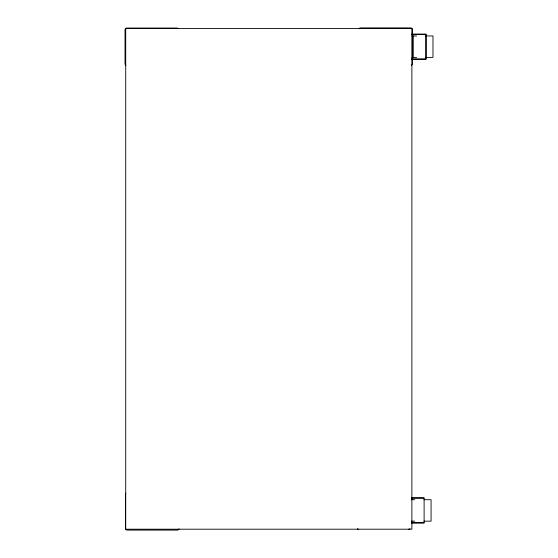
<?xml version="1.0" encoding="UTF-8"?>
<svg xmlns="http://www.w3.org/2000/svg" width="558" height="558" viewBox="0 0 558 558"><rect width="100%" height="100%" fill="white"/><g stroke="black" fill="none" stroke-linecap="round" stroke-linejoin="round"><path stroke-width="0.84" d="M411.671 34.094L426.019 34.094L426.019 59.267L411.671 59.267M411.671 34.38L425.977 34.38L425.977 58.981L411.671 58.981M411.985 35.949L416.624 35.949M425.266 35.949L432.98 35.949L432.98 57.411L425.266 57.411M411.985 57.411L416.624 57.411M411.448 497.841L424.108 497.841L424.108 523.013L411.448 523.013M411.441 498.127L424.066 498.127M411.344 499.696L414.713 499.696M423.934 499.696L431.069 499.696L431.069 521.158L423.934 521.158M411.344 521.158L414.713 521.158M411.441 522.727L424.066 522.727M413.255 35.949L413.255 57.411M358.627 529.207A1.786 1.786 0 0 1 357.364 528.684M409.97 528.684A1.786 1.786 0 0 1 408.707 529.207M358.989 28.793A1.786 1.786 0 0 1 360.538 27.9L410.611 27.9A1.786 1.786 0 0 1 412.404 29.686L412.404 63.668A1.786 1.786 0 0 1 411.511 65.216M178.302 28.751A1.786 1.786 0 0 0 176.886 28.053L126.806 28.053A1.786 1.786 0 0 0 125.02 29.846L125.02 63.821A1.786 1.786 0 0 0 125.913 65.377M125.85 493.244A1.786 1.786 0 0 0 125.48 494.332L125.48 528.314A1.786 1.786 0 0 0 127.266 530.1L177.346 530.1A1.786 1.786 0 0 0 179.069 528.775M411.881 28.423L125.717 28.423L125.717 529.207L411.881 529.207L411.881 28.423"/></g></svg>
